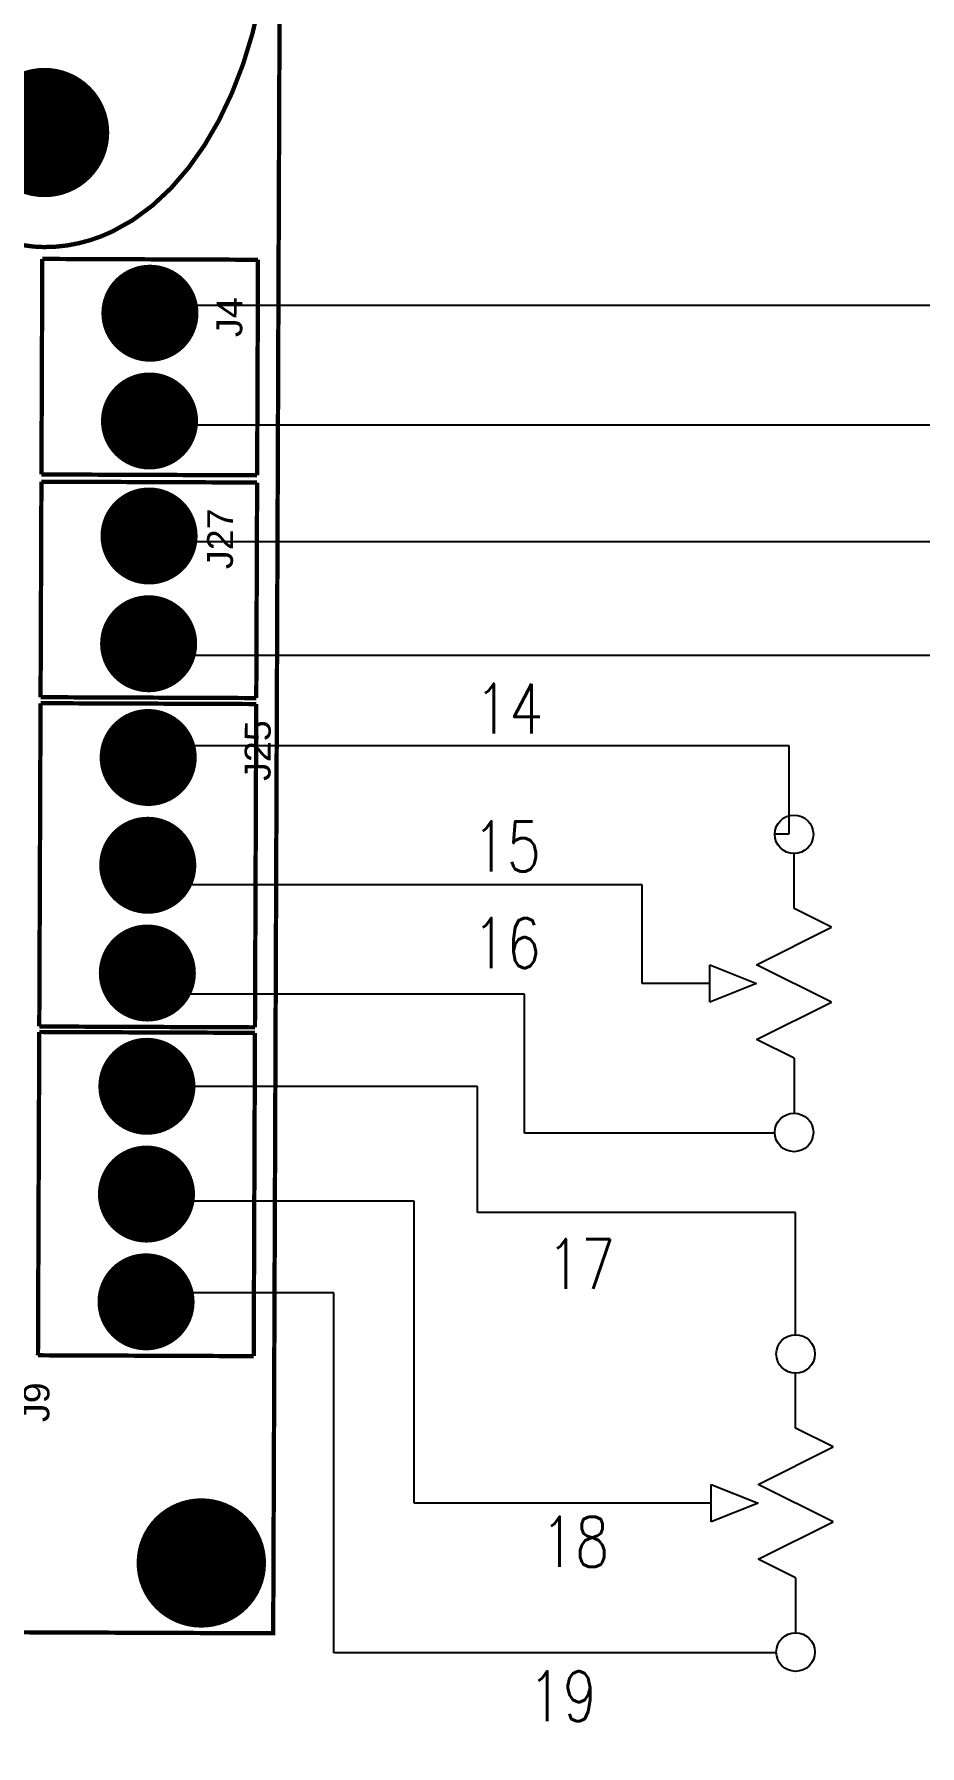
# Model space of a CAD drawing. Header units: millimetres. Extents: x 2766.7 to 2787.4, y 1526.7 to 1542.9.
# Drawn here: x 2774.392 to 2776.608, y 1530.229 to 1534.517 of the extents above; entities that cross this region are included whole.
import ezdxf
from ezdxf.enums import TextEntityAlignment as Align

# ---------------------------------------------------------------- set-up
doc = ezdxf.new("R2010")
doc.units = ezdxf.units.MM
for name, color, linetype in [('SYMS', 7, 'Continuous'), ('TAGS', 150, 'Continuous'), ('WIRENO', 250, 'Continuous'), ('WIRES', 7, 'Continuous')]:
    doc.layers.add(name, color=color, linetype=linetype)
doc.styles.get("Standard").update_dxf_attribs({"font": 'arial.ttf'})
doc.styles.add('WD', font='romans.shx')

# ---------------------------------------------------------------- blocks, each defined once
blk = doc.blocks.new('VVR1TZR')
for p, q in [((0, 0.125), (0, 0.2168)), ((0.0625, 0.0938), (0, 0.125)), ((-0.0625, 0.0312), (0.0625, 0.0938)), ((-0.1406, -0.0312), (-0.1406, 0.0312)), ((-0.1406, 0.0312), (-0.0625, 0)), ((0.0625, -0.0312), (-0.0625, 0.0312)), ((-0.0625, 0), (-0.1406, -0.0312)), ((-0.0625, -0.0938), (0.0625, -0.0312)), ((0, -0.125), (-0.0625, -0.0938)), ((0, -0.125), (0, -0.2168))]:
    blk.add_line(p, q)
for centre in [(0, 0.249), (0, -0.249)]:
    blk.add_circle(centre, 0.0322)
at = {"style": 'WD', "width": 0.7}
for tag, p in [('INST', (0.1562, 0.5599)), ('LOC', (0.1562, 0.3903))]:
    blk.add_attdef(tag, text='', height=0.125, dxfattribs=at).set_placement(p, align=Align.TOP_LEFT)
at = {"linetype": 'Continuous', "style": 'WD', "flags": 8}
for tag, p in [('TERM01', (-0.0625, 0.2812)), ('TERM03', (-0.0781, 0.0469))]:
    blk.add_attdef(tag, text='', height=0.125, dxfattribs=at).set_placement(p, align=Align.RIGHT)
at = {"color": 7, "style": 'WD', "flags": 1}
for tag, p in [('X2TERM01', (0, 0.2812)), ('X4TERM01', (-0.0312, 0.25)), ('X1TERM01', (0.0312, 0.25)), ('X4TERM03', (-0.1406, 0)), ('X4TERM02', (-0.0312, -0.25)), ('X1TERM02', (0.0312, -0.25)), ('X8TERM02', (0, -0.2812))]:
    blk.add_attdef(tag, p, '', height=0.0125, dxfattribs=at)
at = {"style": 'WD'}
for tag, p, width in [('RATING1', (0.1562, 0.1091), 0.9), ('TAG1', (0.1531, -0.0472), 0.9), ('DESC1', (0.1562, -0.2034), 0.7), ('DESC2', (0.1562, -0.3597), 0.7)]:
    blk.add_attdef(tag, p, '', height=0.125, dxfattribs=dict(at, width=width))
at = {"style": 'WD', "flags": 9}
blk.add_attdef('FAMILY', text='', height=0.01, dxfattribs=at).set_placement((-0.2191, -0.0659), align=Align.CENTER)
at = {"linetype": 'Continuous', "style": 'WD', "flags": 9}
for tag, p in [('CAT', (-0.2211, -0.0835)), ('MFG', (-0.2211, -0.0986))]:
    blk.add_attdef(tag, text='', height=0.01, dxfattribs=at).set_placement(p, align=Align.MIDDLE)
blk.add_attdef('ASSYCODE', text='', height=0.01, dxfattribs=at).set_placement((-0.2188, -0.125), align=Align.CENTER)
at = {"linetype": 'Continuous', "style": 'WD', "flags": 8}
blk.add_attdef('TERM02', text='', height=0.125, dxfattribs=at).set_placement((-0.0625, -0.2812), align=Align.TOP_RIGHT)
blk = doc.blocks.new('EPAD')
at = {"const_width": 0.5}
blk.add_lwpolyline([(-0.25, 0, 1), (0.25, 0, 1)], format="xyb", close=True, dxfattribs=at)
blk = doc.blocks.new('tarjeta AUT')
at = {"const_width": 0.008}
for points in [[(0.4144, -3.6276), (7.0798, -3.6276), (7.0798, -0.4859), (0.4144, -0.4859), (0.4144, -3.6276)], [(0.4144, -3.6276), (7.0798, -3.6276), (7.0798, -0.4859), (0.4144, -0.4859), (0.4144, -3.6276)], [(0.4144, -3.6276), (7.0798, -3.6276), (7.0798, -0.4859), (0.4144, -0.4859), (0.4144, -3.6276)], [(2.9887, -3.1537), (2.9861, -3.173), (2.9853, -3.1926), (2.9861, -3.2144), (2.9886, -3.2359), (2.9927, -3.2571), (2.9984, -3.2779), (3.0056, -3.2983), (3.0143, -3.3183), (3.036, -3.3568), (3.0633, -3.3934), (3.0958, -3.4278), (3.1333, -3.4598), (3.1754, -3.4893), (3.2218, -3.516), (3.2722, -3.5397), (3.3264, -3.5604), (3.384, -3.5777), (3.4448, -3.5915)], [(2.9887, -3.1537), (2.9861, -3.173), (2.9853, -3.1926), (2.9861, -3.2144), (2.9886, -3.2359), (2.9927, -3.2571), (2.9984, -3.2779), (3.0056, -3.2983), (3.0143, -3.3183), (3.036, -3.3568), (3.0633, -3.3934), (3.0958, -3.4278), (3.1333, -3.4598), (3.1754, -3.4893), (3.2218, -3.516), (3.2722, -3.5397), (3.3264, -3.5604), (3.384, -3.5777), (3.4448, -3.5915)], [(2.9887, -3.1537), (2.9861, -3.173), (2.9853, -3.1926), (2.9861, -3.2144), (2.9886, -3.2359), (2.9927, -3.2571), (2.9984, -3.2779), (3.0056, -3.2983), (3.0143, -3.3183), (3.036, -3.3568), (3.0633, -3.3934), (3.0958, -3.4278), (3.1333, -3.4598), (3.1754, -3.4893), (3.2218, -3.516), (3.2722, -3.5397), (3.3264, -3.5604), (3.384, -3.5777), (3.4448, -3.5915)], [(0.9286, -3.1894), (0.9286, -3.5894)], [(1.5286, -3.1894), (0.9286, -3.1894)], [(0.9286, -3.1894), (0.9286, -3.5894)], [(1.5286, -3.1894), (0.9286, -3.1894)], [(0.9286, -3.1894), (0.9286, -3.5894)], [(1.5286, -3.1894), (0.9286, -3.1894)], [(1.5286, -3.1894), (1.5286, -3.5894)], [(1.5286, -3.1894), (1.5286, -3.5894)], [(1.5286, -3.1894), (1.5286, -3.5894)], [(1.5388, -3.1894), (1.5388, -3.5894)], [(2.1388, -3.1894), (1.5388, -3.1894)], [(1.5388, -3.1894), (1.5388, -3.5894)], [(2.1388, -3.1894), (1.5388, -3.1894)], [(1.5388, -3.1894), (1.5388, -3.5894)], [(2.1388, -3.1894), (1.5388, -3.1894)], [(2.1388, -3.1894), (2.1388, -3.5894)], [(2.1388, -3.1894), (2.1388, -3.5894)], [(2.1388, -3.1894), (2.1388, -3.5894)], [(2.1499, -3.5894), (2.1499, -3.1894)], [(2.5499, -3.1894), (2.1499, -3.1894)], [(2.1499, -3.5894), (2.1499, -3.1894)], [(2.5499, -3.1894), (2.1499, -3.1894)], [(2.1499, -3.5894), (2.1499, -3.1894)], [(2.5499, -3.1894), (2.1499, -3.1894)], [(2.5499, -3.5894), (2.5499, -3.1894)], [(2.5499, -3.5894), (2.5499, -3.1894)], [(2.5499, -3.5894), (2.5499, -3.1894)], [(2.5633, -3.5894), (2.5633, -3.1894)], [(2.9633, -3.1894), (2.5633, -3.1894)], [(2.5633, -3.5894), (2.5633, -3.1894)], [(2.9633, -3.1894), (2.5633, -3.1894)], [(2.5633, -3.5894), (2.5633, -3.1894)], [(2.9633, -3.1894), (2.5633, -3.1894)], [(2.9633, -3.5894), (2.9633, -3.1894)], [(2.9633, -3.5894), (2.9633, -3.1894)], [(2.9633, -3.5894), (2.9633, -3.1894)], [(0.9286, -3.5894), (1.5286, -3.5894)], [(0.9286, -3.5894), (1.5286, -3.5894)], [(0.9286, -3.5894), (1.5286, -3.5894)], [(1.5388, -3.5894), (2.1388, -3.5894)], [(1.5388, -3.5894), (2.1388, -3.5894)], [(1.5388, -3.5894), (2.1388, -3.5894)], [(2.5499, -3.5894), (2.1499, -3.5894)], [(2.5499, -3.5894), (2.1499, -3.5894)], [(2.5499, -3.5894), (2.1499, -3.5894)], [(2.9633, -3.5894), (2.5633, -3.5894)], [(2.9633, -3.5894), (2.5633, -3.5894)], [(2.9633, -3.5894), (2.5633, -3.5894)]]:
    blk.add_lwpolyline(points, dxfattribs=at)
for p, xscale, yscale in [((3.1979, -3.1926), 0.24, 0.24), ((1.0286, -3.3894), 0.18, 0.18), ((1.2286, -3.3894), 0.18, 0.18), ((1.4286, -3.3894), 0.18, 0.18), ((1.6388, -3.3894), 0.18, 0.18), ((1.8388, -3.3894), 0.18, 0.18), ((2.0388, -3.3894), 0.18, 0.18), ((2.2499, -3.3894), 0.18, 0.18), ((2.4499, -3.3894), 0.18, 0.18), ((2.6633, -3.3894), 0.18, 0.18), ((2.8633, -3.3894), 0.18, 0.18), ((0.5444, -3.4938), 0.24, 0.24)]:
    blk.add_blockref('EPAD', p, dxfattribs=dict(xscale=xscale, yscale=yscale))
at = {"width": 1.041667}
for s, p in [('J9', (0.8046, -3.2109)), ('J9', (0.8046, -3.2109)), ('J9', (0.8046, -3.2109)), ('J27', (2.389, -3.5451)), ('J27', (2.389, -3.5451)), ('J27', (2.389, -3.5451)), ('J4', (2.8196, -3.5608)), ('J4', (2.8196, -3.5608)), ('J4', (2.8196, -3.5608)), ('J25', (1.9961, -3.6164)), ('J25', (1.9961, -3.6164)), ('J25', (1.9961, -3.6164))]:
    blk.add_text(s, height=0.048, dxfattribs=at).set_placement(p)
blk = doc.blocks.new('WD_WNV')
at = {"style": 'WD', "flags": 1}
for tag, p in [('W01USER', (-0.0625, 0.0938)), ('W02USER', (-0.0625, 0.0859)), ('W03USER', (-0.0625, 0.0781)), ('W04USER', (-0.0625, 0.0703)), ('W05USER', (-0.0625, 0.0625)), ('W06USER', (-0.0625, 0.0547)), ('W07USER', (-0.0625, 0.0469)), ('W08USER', (-0.0625, 0.0391)), ('W09USER', (-0.0625, 0.0312)), ('W10USER', (-0.0625, 0.0234))]:
    blk.add_attdef(tag, text='', height=0.005, dxfattribs=at).set_placement(p, align=Align.CENTER)
at = {"linetype": 'Continuous', "style": 'WD', "width": 0.8}
blk.add_attdef('WIRENO', text='', height=0.125, dxfattribs=at).set_placement((-0.05, 0), align=Align.MIDDLE_RIGHT)
blk = doc.blocks.new('WD_WNH')
at = {"linetype": 'Continuous', "style": 'WD', "width": 0.8}
blk.add_attdef('WIRENO', text='', height=0.125, dxfattribs=at).set_placement((0, 0.0625), align=Align.CENTER)
at = {"style": 'WD', "flags": 1}
for tag, p in [('W01USER', (0, 0.0781)), ('W02USER', (0, 0.0703)), ('W03USER', (0, 0.0625)), ('W04USER', (0, 0.0547)), ('W05USER', (0, 0.0469)), ('W06USER', (0, 0.0391)), ('W07USER', (0, 0.0312)), ('W08USER', (0, 0.0234)), ('W09USER', (0, 0.0156)), ('W10USER', (0, 0.0078))]:
    blk.add_attdef(tag, text='', height=0.005, dxfattribs=at).set_placement(p, align=Align.CENTER)

msp = doc.modelspace()

# ---------------------------------------------------------------- linework, layer by layer
at = {"layer": 'WIRES'}
for p, q in [((2779.1544, 1533.837), (2774.728, 1533.837)), ((2779.7169, 1533.5372), (2774.688, 1533.5372)), ((2781.2992, 1533.2453), (2774.7627, 1533.2453)), ((2781.8617, 1532.9607), (2774.7423, 1532.9607)), ((2774.6916, 1532.7344), (2774.6916, 1532.784)), ((2776.2817, 1532.7344), (2774.6916, 1532.7344)), ((2776.2817, 1532.5139), (2776.2817, 1532.7344)), ((2776.247, 1532.5139), (2776.2817, 1532.5139)), ((2774.756, 1532.3859), (2774.756, 1532.4152)), ((2775.9134, 1532.3859), (2774.756, 1532.3859)), ((2775.9134, 1532.1389), (2775.9134, 1532.3859)), ((2774.6678, 1532.1116), (2774.6678, 1532.1508)), ((2776.0829, 1532.1389), (2775.9134, 1532.1389)), ((2775.6192, 1532.1116), (2774.6678, 1532.1116)), ((2775.6192, 1531.7639), (2775.6192, 1532.1116)), ((2775.5013, 1531.8809), (2774.7534, 1531.8809)), ((2775.5013, 1531.5649), (2775.5013, 1531.8809)), ((2776.247, 1531.7639), (2775.6192, 1531.7639)), ((2775.3431, 1531.5936), (2774.7103, 1531.5936)), ((2775.3431, 1530.8369), (2775.3431, 1531.5936)), ((2776.2976, 1531.5649), (2775.5013, 1531.5649)), ((2776.2976, 1531.2587), (2776.2976, 1531.5649)), ((2775.1417, 1531.3638), (2774.739, 1531.3638)), ((2775.1417, 1530.4619), (2775.1417, 1531.3638)), ((2776.0867, 1530.8369), (2775.3431, 1530.8369)), ((2776.2507, 1530.4619), (2775.1417, 1530.4619))]:
    msp.add_line(p, q, dxfattribs=at)

# ---------------------------------------------------------------- block references
at = {"xscale": 1.350124867074582, "yscale": 1.350124867074582, "zscale": 1.350124867074582, "rotation": 89.77504890590232}
msp.add_blockref('tarjeta AUT', (2770.0899, 1529.9702), dxfattribs=at)
at = {"layer": 'SYMS'}
ref = msp.add_blockref('VVR1TZR', (2776.2938, 1532.1389), dxfattribs=dict(at, xscale=1.5, yscale=1.5, zscale=1.5))
ref.add_attrib('TAG1', 'PT100 Frost', (2776.6585, 1531.7605), dxfattribs={"layer": 'TAGS', "color": 250, "height": 0.1875, "style": 'WD', "width": 0.9})
ref = msp.add_blockref('VVR1TZR', (2776.2976, 1530.8369), dxfattribs=dict(at, xscale=1.5, yscale=1.5, zscale=1.5))
ref.add_attrib('TAG1', 'PT100 ', (2776.6623, 1530.2287), dxfattribs={"layer": 'TAGS', "color": 250, "height": 0.1875, "style": 'WD', "width": 0.9})
at = {"layer": 'WIRENO'}
ref = msp.add_blockref('WD_WNV', (2774.6916, 1532.7592), dxfattribs=at)
ref.add_attrib('WIRENO', '14', dxfattribs={"linetype": 'Continuous', "height": 0.125, "style": 'WD', "width": 0.8}).set_placement((2775.6661, 1532.8272), align=Align.MIDDLE_RIGHT)
ref = msp.add_blockref('WD_WNV', (2774.756, 1532.4005), dxfattribs=at)
ref.add_attrib('WIRENO', '15', dxfattribs={"linetype": 'Continuous', "height": 0.125, "style": 'WD', "width": 0.8}).set_placement((2775.66, 1532.482), align=Align.MIDDLE_RIGHT)
ref = msp.add_blockref('WD_WNV', (2774.6678, 1532.1312), dxfattribs=at)
ref.add_attrib('WIRENO', '16', dxfattribs={"linetype": 'Continuous', "height": 0.125, "style": 'WD', "width": 0.8}).set_placement((2775.66, 1532.2398), align=Align.MIDDLE_RIGHT)
ref = msp.add_blockref('WD_WNH', (2775.1273, 1531.8809), dxfattribs=at)
ref.add_attrib('WIRENO', '17', dxfattribs={"linetype": 'Continuous', "height": 0.125, "style": 'WD', "width": 0.8}).set_placement((2775.7608, 1531.3734), align=Align.CENTER)
ref = msp.add_blockref('WD_WNH', (2775.09, 1531.5936), dxfattribs=at)
ref.add_attrib('WIRENO', '18', dxfattribs={"linetype": 'Continuous', "height": 0.125, "style": 'WD', "width": 0.8}).set_placement((2775.7454, 1530.6773), align=Align.CENTER)
ref = msp.add_blockref('WD_WNH', (2774.8598, 1531.3638), dxfattribs=at)
ref.add_attrib('WIRENO', '19', dxfattribs={"linetype": 'Continuous', "height": 0.125, "style": 'WD', "width": 0.8}).set_placement((2775.7144, 1530.2905), align=Align.CENTER)

doc.saveas('drawing.dxf')
